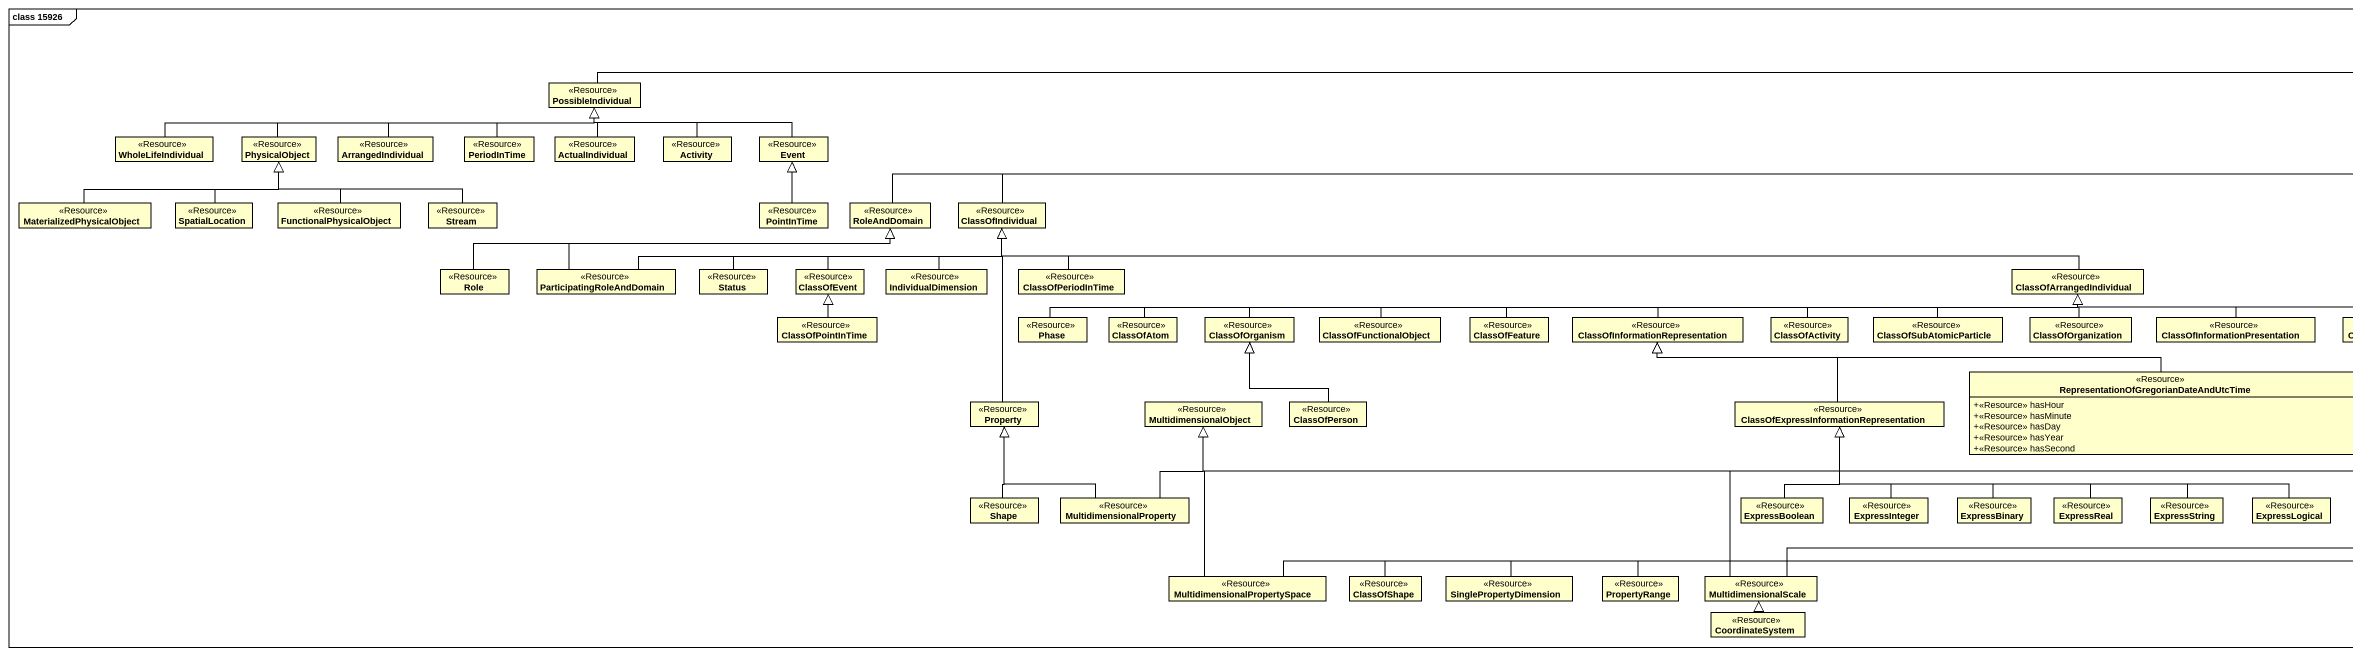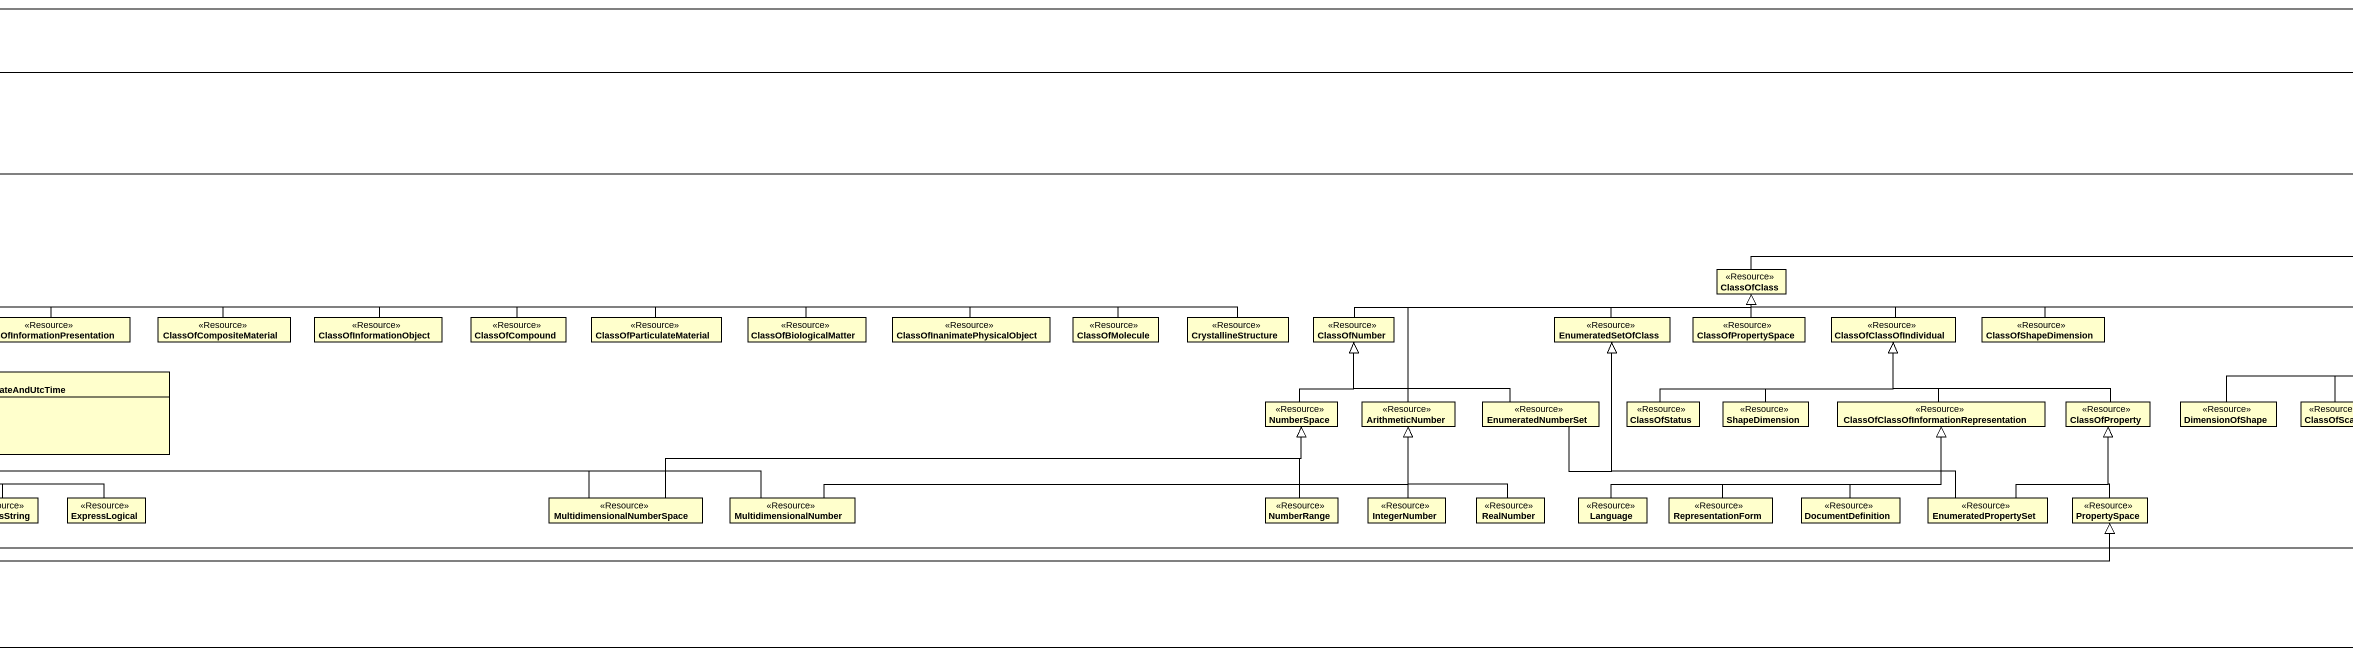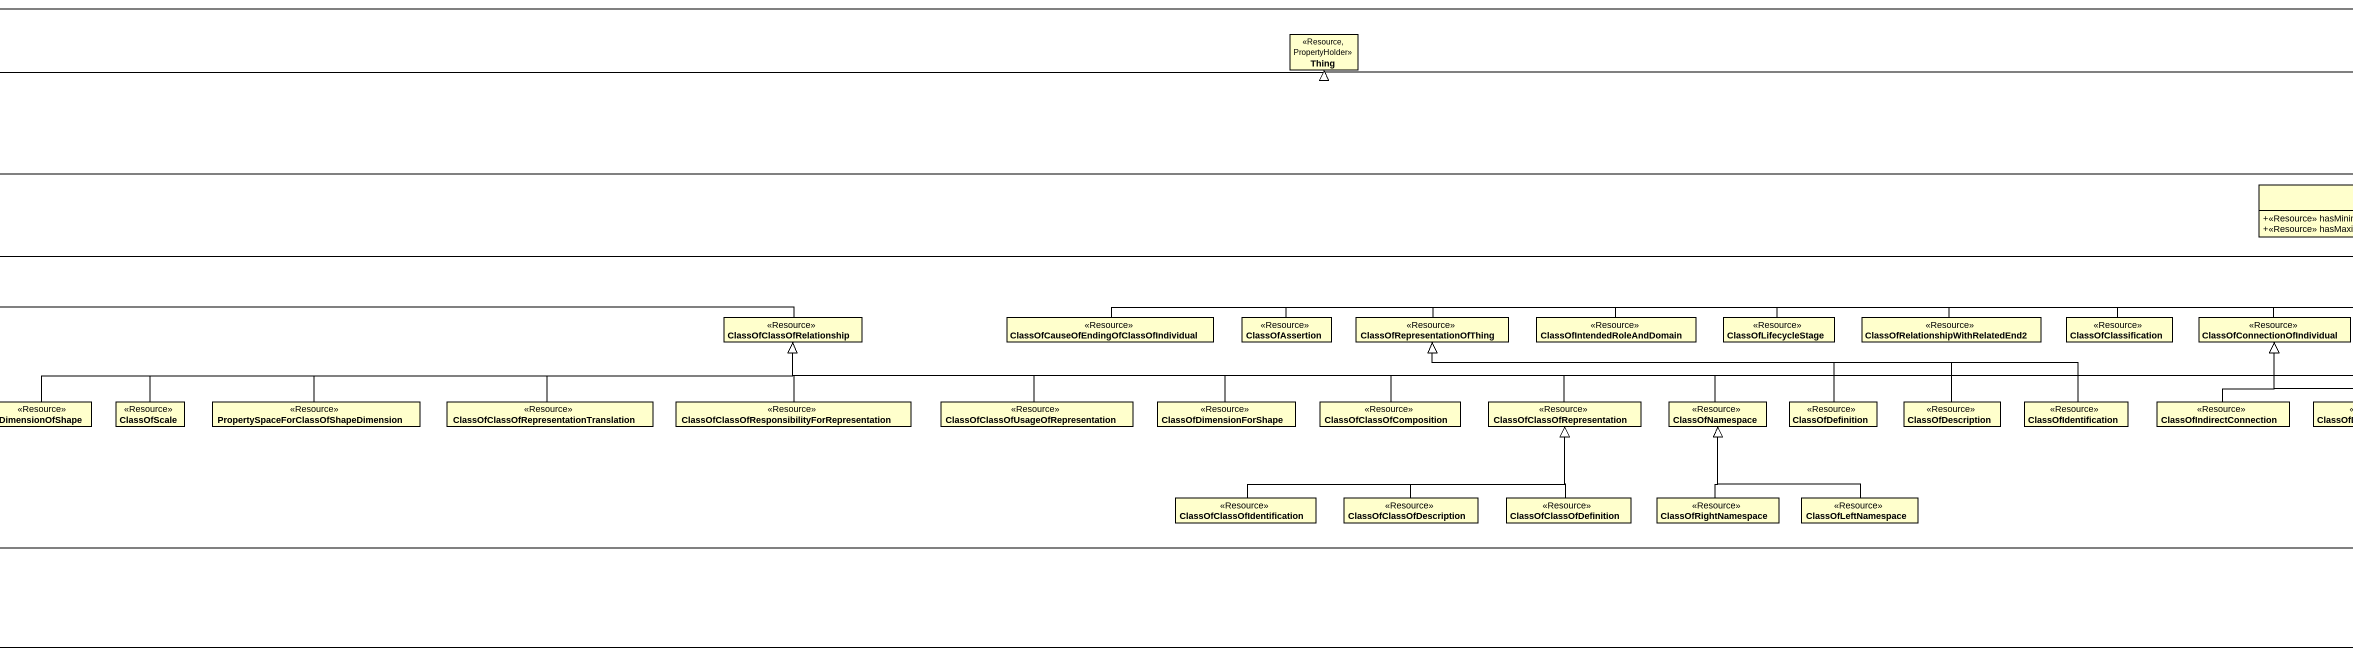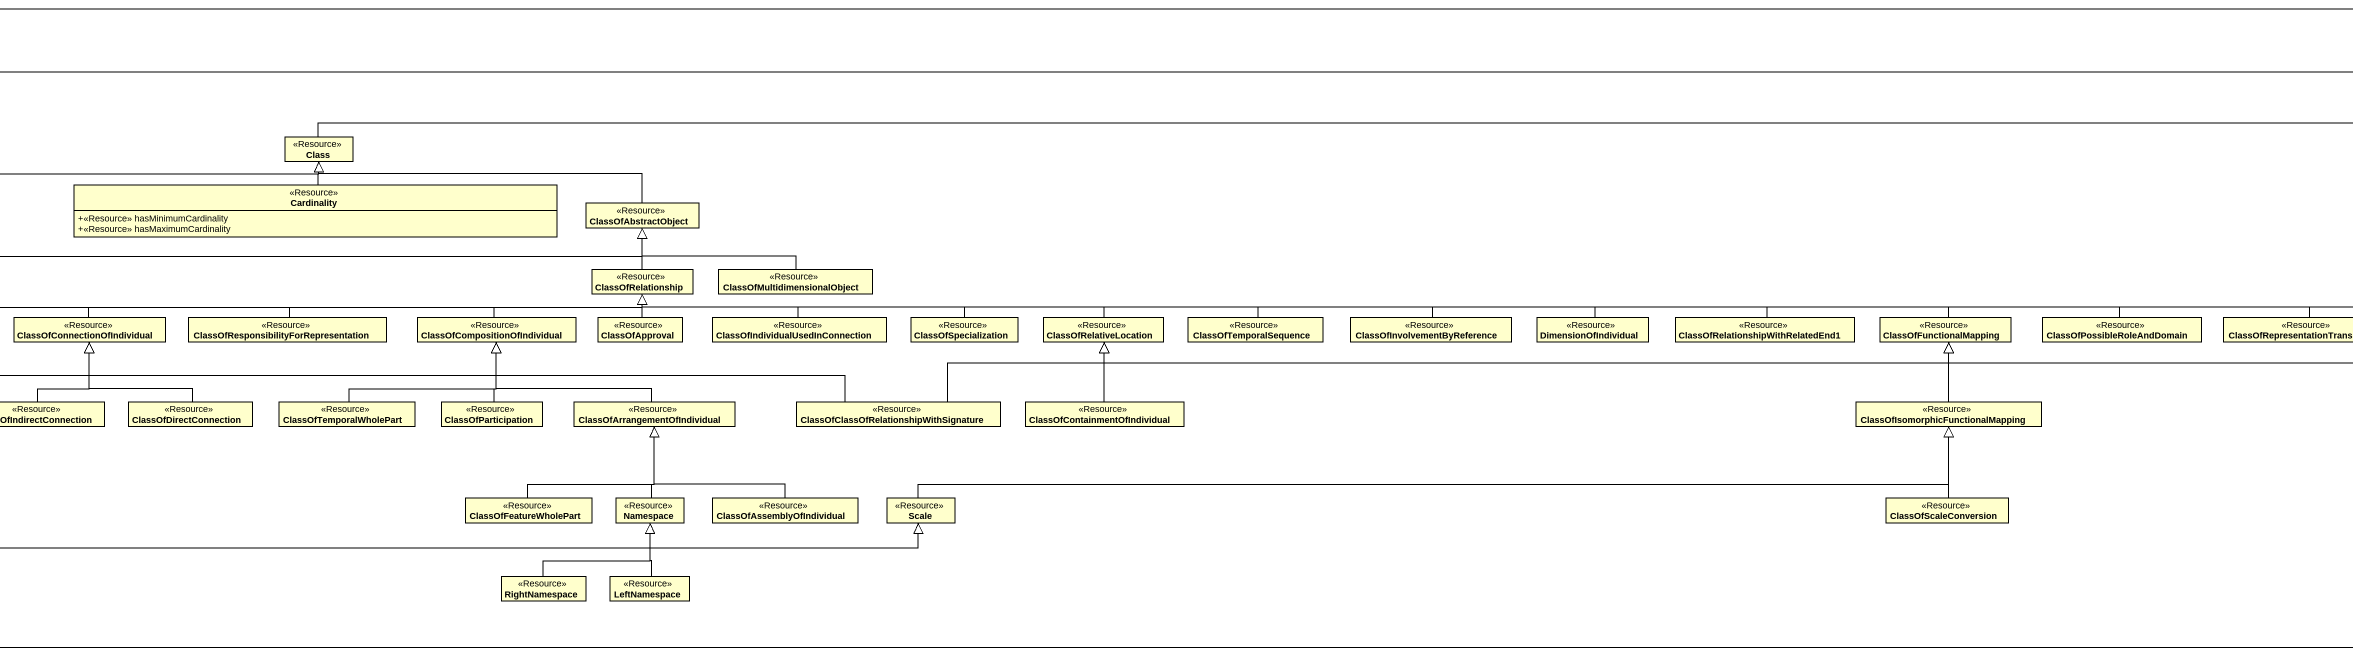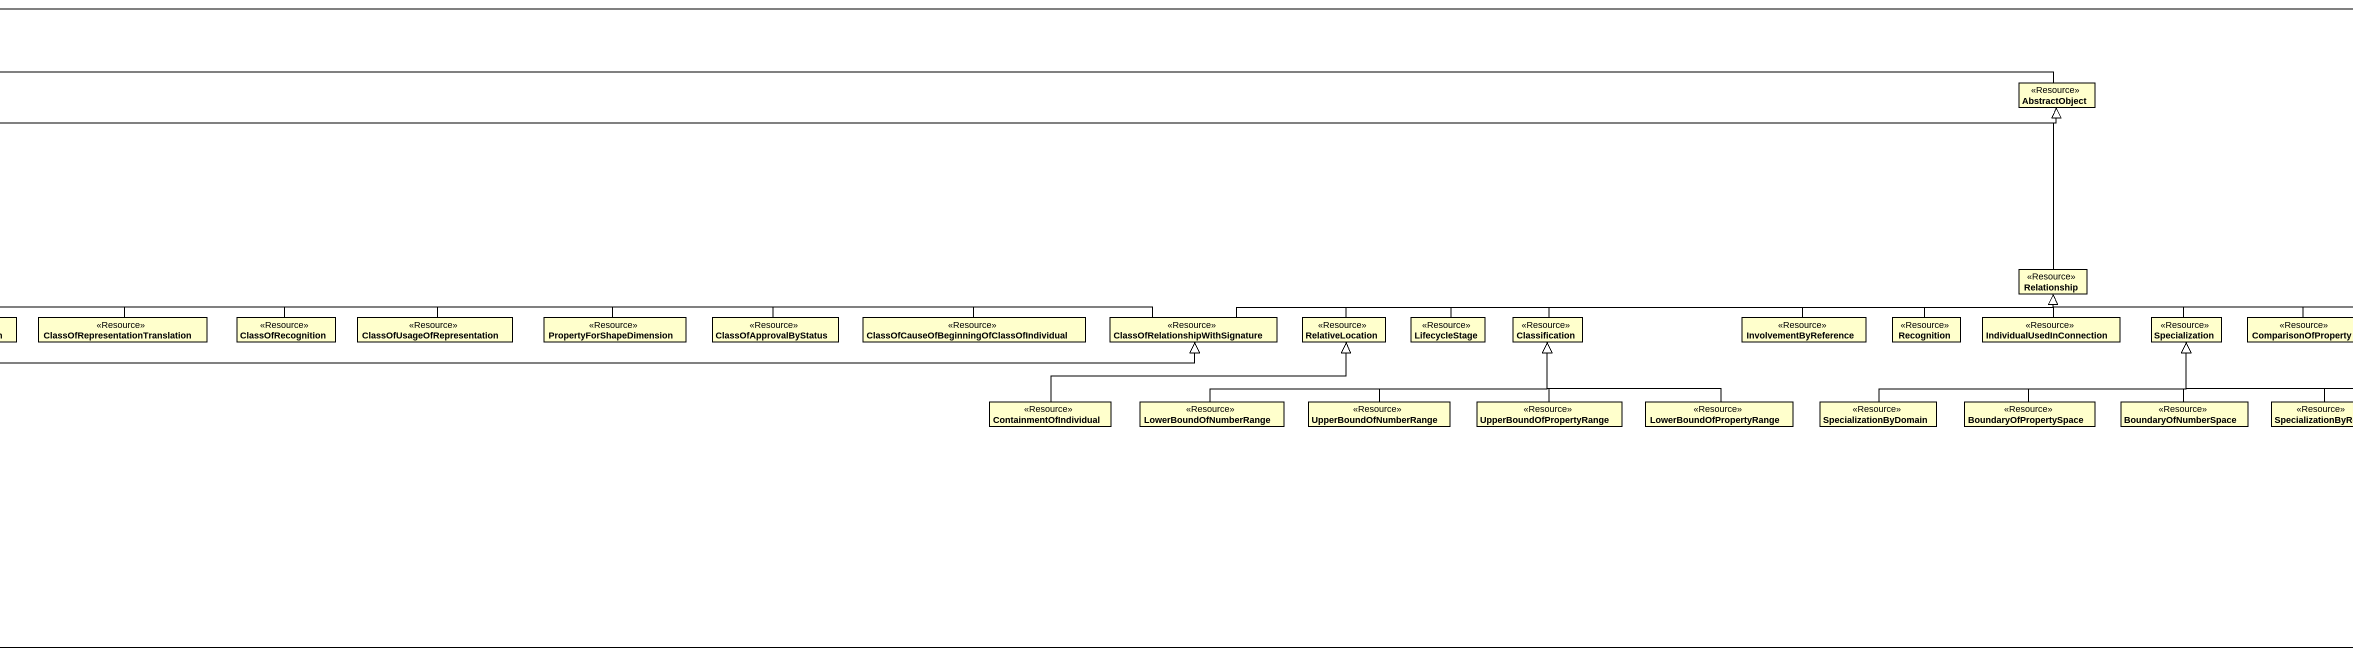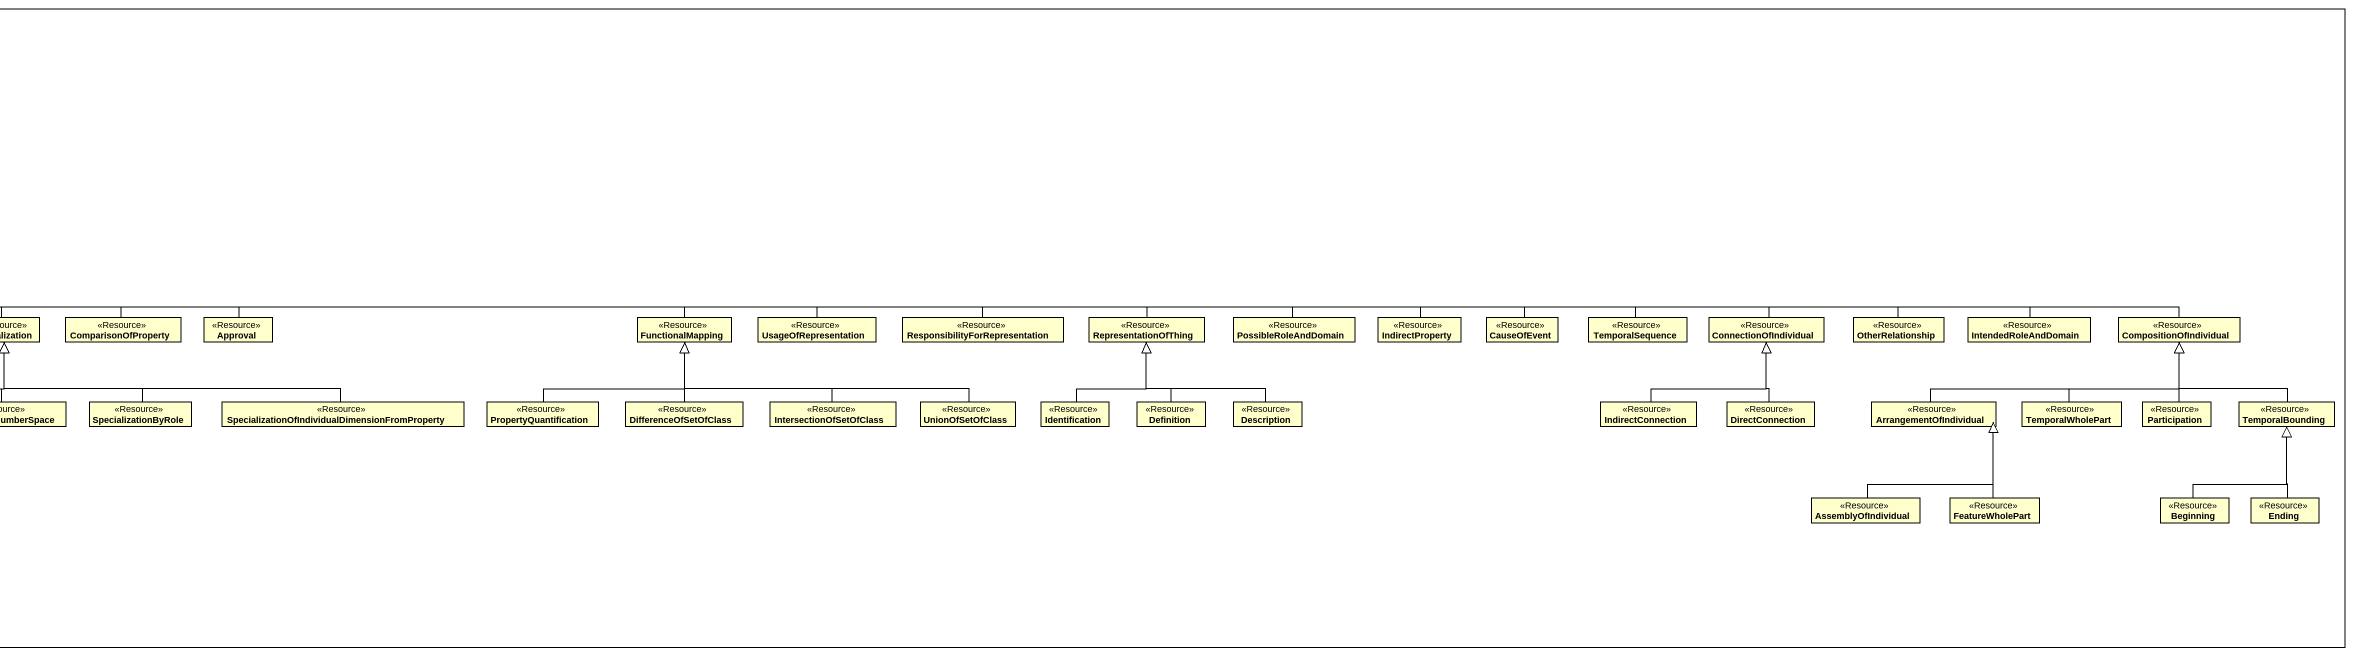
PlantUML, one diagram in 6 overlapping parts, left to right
@startuml
mainframe class 15926
hide circle
hide empty members
skinparam classAttributeIconSize 0
class Thing <<Resource, PropertyHolder>>
class PossibleIndividual <<Resource>>
class AbstractObject <<Resource>>
class WholeLifeIndividual <<Resource>>
class PhysicalObject <<Resource>>
class ArrangedIndividual <<Resource>>
class PeriodInTime <<Resource>>
class ActualIndividual <<Resource>>
class Activity <<Resource>>
class Event <<Resource>>
class "Class" as Class_ <<Resource>>
class Cardinality <<Resource>> {
  +<<Resource>> hasMinimumCardinality
  +<<Resource>> hasMaximumCardinality
}
class MaterializedPhysicalObject <<Resource>>
class SpatialLocation <<Resource>>
class FunctionalPhysicalObject <<Resource>>
class Stream <<Resource>>
class PointInTime <<Resource>>
class RoleAndDomain <<Resource>>
class ClassOfIndividual <<Resource>>
class ClassOfAbstractObject <<Resource>>
class Role <<Resource>>
class ParticipatingRoleAndDomain <<Resource>>
class Status <<Resource>>
class ClassOfEvent <<Resource>>
class IndividualDimension <<Resource>>
class ClassOfPeriodInTime <<Resource>>
class ClassOfArrangedIndividual <<Resource>>
class ClassOfClass <<Resource>>
class ClassOfRelationship <<Resource>>
class "ClassOfMultidimensionalObject" as ClassOfMultidimensionalObjec <<Resource>>
class Relationship <<Resource>>
class ClassOfPointInTime <<Resource>>
class Phase <<Resource>>
class ClassOfAtom <<Resource>>
class ClassOfOrganism <<Resource>>
class ClassOfFunctionalObject <<Resource>>
class ClassOfFeature <<Resource>>
class "ClassOfInformationRepresentation" as ClassOfInformationRepresenta <<Resource>>
class ClassOfActivity <<Resource>>
class ClassOfSubAtomicParticle <<Resource>>
class ClassOfOrganization <<Resource>>
class "ClassOfInformationPresentation" as ClassOfInformationPresentati <<Resource>>
class ClassOfCompositeMaterial <<Resource>>
class ClassOfInformationObject <<Resource>>
class ClassOfCompound <<Resource>>
class ClassOfParticulateMaterial <<Resource>>
class ClassOfBiologicalMatter <<Resource>>
class "ClassOfInanimatePhysicalObject" as ClassOfInanimatePhysicalObje <<Resource>>
class ClassOfMolecule <<Resource>>
class CrystallineStructure <<Resource>>
class ClassOfNumber <<Resource>>
class EnumeratedSetOfClass <<Resource>>
class ClassOfPropertySpace <<Resource>>
class ClassOfClassOfIndividual <<Resource>>
class ClassOfShapeDimension <<Resource>>
class ClassOfClassOfRelationship <<Resource>>
class "ClassOfCauseOfEndingOfClassOfIndividual" as ClassOfCauseOfEndingOfClassO <<Resource>>
class ClassOfAssertion <<Resource>>
class ClassOfRepresentationOfThing <<Resource>>
class ClassOfIntendedRoleAndDomain <<Resource>>
class ClassOfLifecycleStage <<Resource>>
class "ClassOfRelationshipWithRelatedEnd2" as ClassOfRelationshipWithRelat <<Resource>>
class ClassOfClassification <<Resource>>
class "ClassOfConnectionOfIndividual" as ClassOfConnectionOfIndividua <<Resource>>
class "ClassOfResponsibilityForRepresentation" as ClassOfResponsibilityForRepr <<Resource>>
class "ClassOfCompositionOfIndividual" as ClassOfCompositionOfIndividu <<Resource>>
class ClassOfApproval <<Resource>>
class "ClassOfIndividualUsedInConnection" as ClassOfIndividualUsedInConne <<Resource>>
class ClassOfSpecialization <<Resource>>
class ClassOfRelativeLocation <<Resource>>
class ClassOfTemporalSequence <<Resource>>
class "ClassOfInvolvementByReference" as ClassOfInvolvementByReferenc <<Resource>>
class DimensionOfIndividual <<Resource>>
class "ClassOfRelationshipWithRelatedEnd1" as ClassOfRelationshipWithRelat_2 <<Resource>>
class ClassOfFunctionalMapping <<Resource>>
class ClassOfPossibleRoleAndDomain <<Resource>>
class "ClassOfRepresentationTranslation" as ClassOfRepresentationTransla <<Resource>>
class ClassOfRecognition <<Resource>>
class ClassOfUsageOfRepresentation <<Resource>>
class PropertyForShapeDimension <<Resource>>
class ClassOfApprovalByStatus <<Resource>>
class "ClassOfCauseOfBeginningOfClassOfIndividual" as ClassOfCauseOfBeginningOfCla <<Resource>>
class "ClassOfRelationshipWithSignature" as ClassOfRelationshipWithSigna <<Resource>>
class RelativeLocation <<Resource>>
class LifecycleStage <<Resource>>
class Classification <<Resource>>
class InvolvementByReference <<Resource>>
class Recognition <<Resource>>
class IndividualUsedInConnection <<Resource>>
class Specialization <<Resource>>
class ComparisonOfProperty <<Resource>>
class Approval <<Resource>>
class FunctionalMapping <<Resource>>
class UsageOfRepresentation <<Resource>>
class "ResponsibilityForRepresentation" as ResponsibilityForRepresentat <<Resource>>
class RepresentationOfThing <<Resource>>
class PossibleRoleAndDomain <<Resource>>
class IndirectProperty <<Resource>>
class CauseOfEvent <<Resource>>
class TemporalSequence <<Resource>>
class ConnectionOfIndividual <<Resource>>
class OtherRelationship <<Resource>>
class IntendedRoleAndDomain <<Resource>>
class CompositionOfIndividual <<Resource>>
class "RepresentationOfGregorianDateAndUtcTime" as RepresentationOfGregorianDat <<Resource>> {
  +<<Resource>> hasHour
  +<<Resource>> hasMinute
  +<<Resource>> hasDay
  +<<Resource>> hasYear
  +<<Resource>> hasSecond
}
class Property <<Resource>>
class MultidimensionalObject <<Resource>>
class ClassOfPerson <<Resource>>
class "ClassOfExpressInformationRepresentation" as ClassOfExpressInformationRep <<Resource>>
class NumberSpace <<Resource>>
class ArithmeticNumber <<Resource>>
class EnumeratedNumberSet <<Resource>>
class ClassOfStatus <<Resource>>
class ShapeDimension <<Resource>>
class "ClassOfClassOfInformationRepresentation" as ClassOfClassOfInformationRep <<Resource>>
class ClassOfProperty <<Resource>>
class DimensionOfShape <<Resource>>
class ClassOfScale <<Resource>>
class "PropertySpaceForClassOfShapeDimension" as PropertySpaceForClassOfShape <<Resource>>
class "ClassOfClassOfRepresentationTranslation" as ClassOfClassOfRepresentation <<Resource>>
class "ClassOfClassOfResponsibilityForRepresentation" as ClassOfClassOfResponsibility <<Resource>>
class "ClassOfClassOfUsageOfRepresentation" as ClassOfClassOfUsageOfReprese <<Resource>>
class ClassOfDimensionForShape <<Resource>>
class ClassOfClassOfComposition <<Resource>>
class "ClassOfClassOfRepresentation" as ClassOfClassOfRepresentation_2 <<Resource>>
class ClassOfNamespace <<Resource>>
class ClassOfDefinition <<Resource>>
class ClassOfDescription <<Resource>>
class ClassOfIdentification <<Resource>>
class ClassOfIndirectConnection <<Resource>>
class ClassOfDirectConnection <<Resource>>
class ClassOfTemporalWholePart <<Resource>>
class ClassOfParticipation <<Resource>>
class "ClassOfArrangementOfIndividual" as ClassOfArrangementOfIndividu <<Resource>>
class "ClassOfClassOfRelationshipWithSignature" as ClassOfClassOfRelationshipWi <<Resource>>
class "ClassOfContainmentOfIndividual" as ClassOfContainmentOfIndividu <<Resource>>
class "ClassOfIsomorphicFunctionalMapping" as ClassOfIsomorphicFunctionalM <<Resource>>
class ContainmentOfIndividual <<Resource>>
class LowerBoundOfNumberRange <<Resource>>
class UpperBoundOfNumberRange <<Resource>>
class UpperBoundOfPropertyRange <<Resource>>
class LowerBoundOfPropertyRange <<Resource>>
class SpecializationByDomain <<Resource>>
class BoundaryOfPropertySpace <<Resource>>
class BoundaryOfNumberSpace <<Resource>>
class SpecializationByRole <<Resource>>
class "SpecializationOfIndividualDimensionFromProperty" as SpecializationOfIndividualDi <<Resource>>
class PropertyQuantification <<Resource>>
class DifferenceOfSetOfClass <<Resource>>
class IntersectionOfSetOfClass <<Resource>>
class UnionOfSetOfClass <<Resource>>
class Identification <<Resource>>
class Definition <<Resource>>
class Description <<Resource>>
class IndirectConnection <<Resource>>
class DirectConnection <<Resource>>
class ArrangementOfIndividual <<Resource>>
class TemporalWholePart <<Resource>>
class Participation <<Resource>>
class TemporalBounding <<Resource>>
class Shape <<Resource>>
class MultidimensionalProperty <<Resource>>
class ExpressBoolean <<Resource>>
class ExpressInteger <<Resource>>
class ExpressBinary <<Resource>>
class ExpressReal <<Resource>>
class ExpressString <<Resource>>
class ExpressLogical <<Resource>>
class MultidimensionalNumberSpace <<Resource>>
class MultidimensionalNumber <<Resource>>
class NumberRange <<Resource>>
class IntegerNumber <<Resource>>
class RealNumber <<Resource>>
class Language <<Resource>>
class RepresentationForm <<Resource>>
class DocumentDefinition <<Resource>>
class EnumeratedPropertySet <<Resource>>
class PropertySpace <<Resource>>
class ClassOfClassOfIdentification <<Resource>>
class ClassOfClassOfDescription <<Resource>>
class ClassOfClassOfDefinition <<Resource>>
class ClassOfRightNamespace <<Resource>>
class ClassOfLeftNamespace <<Resource>>
class ClassOfFeatureWholePart <<Resource>>
class "Namespace" as Namespace_ <<Resource>>
class ClassOfAssemblyOfIndividual <<Resource>>
class "Scale" as Scale_ <<Resource>>
class ClassOfScaleConversion <<Resource>>
class AssemblyOfIndividual <<Resource>>
class FeatureWholePart <<Resource>>
class Beginning <<Resource>>
class Ending <<Resource>>
class "MultidimensionalPropertySpace" as MultidimensionalPropertySpac <<Resource>>
class ClassOfShape <<Resource>>
class SinglePropertyDimension <<Resource>>
class PropertyRange <<Resource>>
class MultidimensionalScale <<Resource>>
class RightNamespace <<Resource>>
class LeftNamespace <<Resource>>
class CoordinateSystem <<Resource>>
PossibleIndividual -right-|> Thing
AbstractObject -left-|> Thing
WholeLifeIndividual -right-|> PossibleIndividual
PhysicalObject -right-|> PossibleIndividual
ArrangedIndividual -right-|> PossibleIndividual
PeriodInTime -right-|> PossibleIndividual
ActualIndividual -up-|> PossibleIndividual
Activity -left-|> PossibleIndividual
Event -left-|> PossibleIndividual
Class_ -right-|> AbstractObject
Cardinality -up-|> Class_
MaterializedPhysicalObject -right-|> PhysicalObject
SpatialLocation -up-|> PhysicalObject
FunctionalPhysicalObject -up-|> PhysicalObject
Stream -left-|> PhysicalObject
PointInTime -up-|> Event
RoleAndDomain -right-|> Class_
ClassOfIndividual -right-|> Class_
ClassOfAbstractObject -left-|> Class_
Role -right-|> RoleAndDomain
ParticipatingRoleAndDomain -right-|> RoleAndDomain
ParticipatingRoleAndDomain -right-|> ClassOfIndividual
Status -right-|> ClassOfIndividual
ClassOfEvent -right-|> ClassOfIndividual
IndividualDimension -up-|> ClassOfIndividual
ClassOfPeriodInTime -up-|> ClassOfIndividual
ClassOfArrangedIndividual -left-|> ClassOfIndividual
ClassOfClass -right-|> ClassOfAbstractObject
ClassOfRelationship -up-|> ClassOfAbstractObject
ClassOfMultidimensionalObjec -left-|> ClassOfAbstractObject
Relationship -up-|> AbstractObject
ClassOfPointInTime -up-|> ClassOfEvent
Phase -right-|> ClassOfArrangedIndividual
ClassOfAtom -right-|> ClassOfArrangedIndividual
ClassOfOrganism -right-|> ClassOfArrangedIndividual
ClassOfFunctionalObject -right-|> ClassOfArrangedIndividual
ClassOfFeature -right-|> ClassOfArrangedIndividual
ClassOfInformationRepresenta -right-|> ClassOfArrangedIndividual
ClassOfActivity -right-|> ClassOfArrangedIndividual
ClassOfSubAtomicParticle -right-|> ClassOfArrangedIndividual
ClassOfOrganization -up-|> ClassOfArrangedIndividual
ClassOfInformationPresentati -left-|> ClassOfArrangedIndividual
ClassOfCompositeMaterial -left-|> ClassOfArrangedIndividual
ClassOfInformationObject -left-|> ClassOfArrangedIndividual
ClassOfCompound -left-|> ClassOfArrangedIndividual
ClassOfParticulateMaterial -left-|> ClassOfArrangedIndividual
ClassOfBiologicalMatter -left-|> ClassOfArrangedIndividual
ClassOfInanimatePhysicalObje -left-|> ClassOfArrangedIndividual
ClassOfMolecule -left-|> ClassOfArrangedIndividual
CrystallineStructure -left-|> ClassOfArrangedIndividual
ClassOfNumber -right-|> ClassOfClass
EnumeratedSetOfClass -right-|> ClassOfClass
ClassOfPropertySpace -up-|> ClassOfClass
ClassOfClassOfIndividual -left-|> ClassOfClass
ClassOfShapeDimension -left-|> ClassOfClass
ClassOfClassOfRelationship -left-|> ClassOfClass
ClassOfCauseOfEndingOfClassO -right-|> ClassOfRelationship
ClassOfAssertion -right-|> ClassOfRelationship
ClassOfRepresentationOfThing -right-|> ClassOfRelationship
ClassOfIntendedRoleAndDomain -right-|> ClassOfRelationship
ClassOfLifecycleStage -right-|> ClassOfRelationship
ClassOfRelationshipWithRelat -right-|> ClassOfRelationship
ClassOfClassification -right-|> ClassOfRelationship
ClassOfConnectionOfIndividua -right-|> ClassOfRelationship
ClassOfResponsibilityForRepr -right-|> ClassOfRelationship
ClassOfCompositionOfIndividu -right-|> ClassOfRelationship
ClassOfApproval -up-|> ClassOfRelationship
ClassOfIndividualUsedInConne -left-|> ClassOfRelationship
ClassOfSpecialization -left-|> ClassOfRelationship
ClassOfRelativeLocation -left-|> ClassOfRelationship
ClassOfTemporalSequence -left-|> ClassOfRelationship
ClassOfInvolvementByReferenc -left-|> ClassOfRelationship
DimensionOfIndividual -left-|> ClassOfRelationship
ClassOfRelationshipWithRelat_2 -left-|> ClassOfRelationship
ClassOfFunctionalMapping -left-|> ClassOfRelationship
ClassOfPossibleRoleAndDomain -left-|> ClassOfRelationship
ClassOfRepresentationTransla -left-|> ClassOfRelationship
ClassOfRecognition -left-|> ClassOfRelationship
ClassOfUsageOfRepresentation -left-|> ClassOfRelationship
PropertyForShapeDimension -left-|> ClassOfRelationship
ClassOfApprovalByStatus -left-|> ClassOfRelationship
ClassOfCauseOfBeginningOfCla -left-|> ClassOfRelationship
ClassOfRelationshipWithSigna -left-|> ClassOfRelationship
ClassOfRelationshipWithSigna -right-|> Relationship
RelativeLocation -right-|> Relationship
LifecycleStage -right-|> Relationship
Classification -right-|> Relationship
InvolvementByReference -right-|> Relationship
Recognition -right-|> Relationship
IndividualUsedInConnection -up-|> Relationship
Specialization -left-|> Relationship
ComparisonOfProperty -left-|> Relationship
Approval -left-|> Relationship
FunctionalMapping -left-|> Relationship
UsageOfRepresentation -left-|> Relationship
ResponsibilityForRepresentat -left-|> Relationship
RepresentationOfThing -left-|> Relationship
PossibleRoleAndDomain -left-|> Relationship
IndirectProperty -left-|> Relationship
CauseOfEvent -left-|> Relationship
TemporalSequence -left-|> Relationship
ConnectionOfIndividual -left-|> Relationship
OtherRelationship -left-|> Relationship
IntendedRoleAndDomain -left-|> Relationship
CompositionOfIndividual -left-|> Relationship
RepresentationOfGregorianDat -left-|> ClassOfInformationRepresenta
Property -up-|> ClassOfIndividual
ClassOfPerson -up-|> ClassOfOrganism
ClassOfExpressInformationRep -left-|> ClassOfInformationRepresenta
NumberSpace -up-|> ClassOfNumber
ArithmeticNumber -right-|> ClassOfClass
EnumeratedNumberSet -left-|> ClassOfNumber
EnumeratedNumberSet -up-|> EnumeratedSetOfClass
ClassOfStatus -right-|> ClassOfClassOfIndividual
ShapeDimension -up-|> ClassOfClassOfIndividual
ClassOfClassOfInformationRep -up-|> ClassOfClassOfIndividual
ClassOfProperty -left-|> ClassOfClassOfIndividual
DimensionOfShape -right-|> ClassOfClassOfRelationship
ClassOfScale -right-|> ClassOfClassOfRelationship
PropertySpaceForClassOfShape -right-|> ClassOfClassOfRelationship
ClassOfClassOfRepresentation -right-|> ClassOfClassOfRelationship
ClassOfClassOfResponsibility -up-|> ClassOfClassOfRelationship
ClassOfClassOfUsageOfReprese -left-|> ClassOfClassOfRelationship
ClassOfDimensionForShape -left-|> ClassOfClassOfRelationship
ClassOfClassOfComposition -left-|> ClassOfClassOfRelationship
ClassOfClassOfRepresentation_2 -left-|> ClassOfClassOfRelationship
ClassOfNamespace -left-|> ClassOfClassOfRelationship
ClassOfDefinition -left-|> ClassOfRepresentationOfThing
ClassOfDescription -left-|> ClassOfRepresentationOfThing
ClassOfIdentification -left-|> ClassOfRepresentationOfThing
ClassOfIndirectConnection -up-|> ClassOfConnectionOfIndividua
ClassOfDirectConnection -up-|> ClassOfConnectionOfIndividua
ClassOfTemporalWholePart -right-|> ClassOfCompositionOfIndividu
ClassOfParticipation -up-|> ClassOfCompositionOfIndividu
ClassOfArrangementOfIndividu -left-|> ClassOfCompositionOfIndividu
ClassOfClassOfRelationshipWi -left-|> ClassOfClassOfRelationship
ClassOfClassOfRelationshipWi -right-|> ClassOfRelationshipWithSigna
ClassOfContainmentOfIndividu -up-|> ClassOfRelativeLocation
ClassOfIsomorphicFunctionalM -up-|> ClassOfFunctionalMapping
ContainmentOfIndividual -right-|> RelativeLocation
LowerBoundOfNumberRange -right-|> Classification
UpperBoundOfNumberRange -right-|> Classification
UpperBoundOfPropertyRange -up-|> Classification
LowerBoundOfPropertyRange -left-|> Classification
SpecializationByDomain -right-|> Specialization
BoundaryOfPropertySpace -right-|> Specialization
BoundaryOfNumberSpace -up-|> Specialization
SpecializationByRole -up-|> Specialization
SpecializationOfIndividualDi -left-|> Specialization
PropertyQuantification -right-|> FunctionalMapping
DifferenceOfSetOfClass -up-|> FunctionalMapping
IntersectionOfSetOfClass -left-|> FunctionalMapping
UnionOfSetOfClass -left-|> FunctionalMapping
Identification -up-|> RepresentationOfThing
Definition -up-|> RepresentationOfThing
Description -up-|> RepresentationOfThing
IndirectConnection -up-|> ConnectionOfIndividual
DirectConnection -up-|> ConnectionOfIndividual
ArrangementOfIndividual -right-|> CompositionOfIndividual
TemporalWholePart -up-|> CompositionOfIndividual
Participation -up-|> CompositionOfIndividual
TemporalBounding -up-|> CompositionOfIndividual
Shape -up-|> Property
MultidimensionalProperty -up-|> Property
MultidimensionalProperty -up-|> MultidimensionalObject
ExpressBoolean -up-|> ClassOfExpressInformationRep
ExpressInteger -up-|> ClassOfExpressInformationRep
ExpressBinary -up-|> ClassOfExpressInformationRep
ExpressReal -left-|> ClassOfExpressInformationRep
ExpressString -left-|> ClassOfExpressInformationRep
ExpressLogical -left-|> ClassOfExpressInformationRep
MultidimensionalNumberSpace -left-|> MultidimensionalObject
MultidimensionalNumberSpace -right-|> NumberSpace
MultidimensionalNumber -left-|> MultidimensionalObject
MultidimensionalNumber -right-|> ArithmeticNumber
NumberRange -up-|> NumberSpace
IntegerNumber -up-|> ArithmeticNumber
RealNumber -up-|> ArithmeticNumber
Language -right-|> ClassOfClassOfInformationRep
RepresentationForm -right-|> ClassOfClassOfInformationRep
DocumentDefinition -up-|> ClassOfClassOfInformationRep
EnumeratedPropertySet -left-|> EnumeratedSetOfClass
EnumeratedPropertySet -up-|> ClassOfProperty
PropertySpace -up-|> ClassOfProperty
ClassOfClassOfIdentification -right-|> ClassOfClassOfRepresentation_2
ClassOfClassOfDescription -up-|> ClassOfClassOfRepresentation_2
ClassOfClassOfDefinition -up-|> ClassOfClassOfRepresentation_2
ClassOfRightNamespace -up-|> ClassOfNamespace
ClassOfLeftNamespace -up-|> ClassOfNamespace
ClassOfFeatureWholePart -up-|> ClassOfArrangementOfIndividu
Namespace_ -up-|> ClassOfArrangementOfIndividu
ClassOfAssemblyOfIndividual -up-|> ClassOfArrangementOfIndividu
Scale_ -right-|> ClassOfIsomorphicFunctionalM
ClassOfScaleConversion -up-|> ClassOfIsomorphicFunctionalM
AssemblyOfIndividual -up-|> ArrangementOfIndividual
FeatureWholePart -up-|> ArrangementOfIndividual
Beginning -up-|> TemporalBounding
Ending -up-|> TemporalBounding
MultidimensionalPropertySpac -up-|> MultidimensionalObject
MultidimensionalPropertySpac -right-|> PropertySpace
ClassOfShape -right-|> PropertySpace
SinglePropertyDimension -right-|> PropertySpace
PropertyRange -right-|> PropertySpace
MultidimensionalScale -left-|> MultidimensionalObject
MultidimensionalScale -right-|> Scale_
RightNamespace -up-|> Namespace_
LeftNamespace -up-|> Namespace_
CoordinateSystem -up-|> MultidimensionalScale
@enduml
